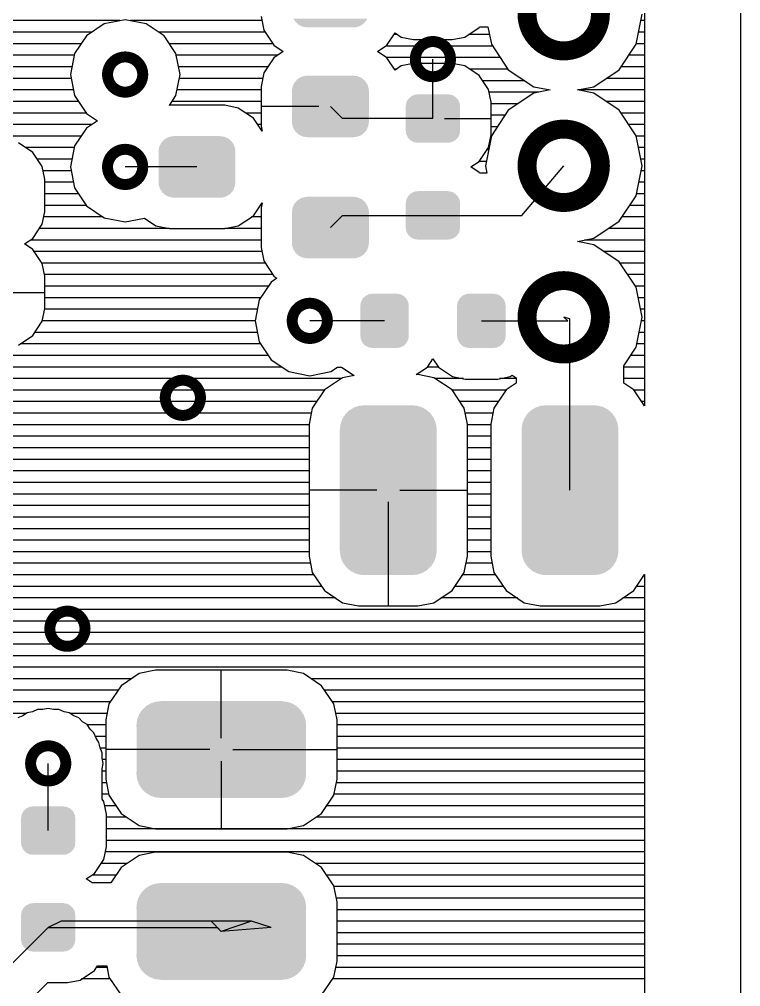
# Model space of a CAD drawing. Extents: x 295 to 953, y 10 to 290.
# Drawn here: x 776.66 to 800.48, y 175.03 to 206.95 of the extents above; entities that cross this region are included whole.
import ezdxf

# ---------------------------------------------------------------- set-up
doc = ezdxf.new("R2010")
doc.units = 0
doc.header["$LTSCALE"] = 5
doc.header["$MEASUREMENT"] = 0
doc.layers.get('0').update_dxf_attribs({"linetype": 'CONTINUOUS', "lineweight": 25})

msp = doc.modelspace()

# ---------------------------------------------------------------- linework, layer by layer
for p, q in [((800.477, 263.995), (800.477, 75.999)), ((800.477, 263.995), (800.477, 75.999)), ((797.302, 218.59), (797.302, 196.365)), ((779.984, 206.906), (768.991, 206.906)), ((780.157, 206.936), (779.466, 206.799)), ((780.853, 206.799), (780.157, 206.936)), ((784.673, 206.906), (780.335, 206.906)), ((784.648, 207.038), (784.734, 206.596)), ((797.028, 206.129), (797.226, 207.119)), ((797.302, 206.906), (797.185, 206.906)), ((779.05, 206.525), (768.737, 206.525)), ((779.466, 206.799), (778.877, 206.408)), ((781.442, 206.408), (780.853, 206.799)), ((784.78, 206.525), (781.27, 206.525)), ((784.734, 206.596), (785.069, 206.093)), ((791.374, 206.362), (791.841, 206.677)), ((791.841, 206.677), (791.856, 206.703)), ((791.856, 206.703), (792.131, 206.703)), ((792.131, 206.703), (792.248, 206.129)), ((797.302, 206.525), (797.109, 206.525)), ((778.877, 206.408), (778.486, 205.819)), ((781.834, 205.819), (781.442, 206.408)), ((788.793, 206.093), (789.067, 206.5)), ((789.144, 206.449), (789.032, 206.449)), ((789.067, 206.5), (789.266, 206.362)), ((789.266, 206.362), (789.682, 206.281)), ((789.682, 206.281), (790.957, 206.281)), ((790.957, 206.281), (791.374, 206.362)), ((792.181, 206.449), (791.496, 206.449)), ((778.699, 206.144), (768.209, 206.144)), ((785.039, 206.144), (781.62, 206.144)), ((785.069, 206.093), (785.374, 205.89)), ((785.374, 205.89), (785.069, 205.682)), ((788.488, 205.89), (788.793, 206.093)), ((788.793, 205.682), (788.488, 205.89)), ((792.288, 206.068), (788.752, 206.068)), ((792.248, 206.129), (792.806, 205.285)), ((796.469, 205.285), (797.028, 206.129)), ((797.302, 206.144), (797.033, 206.144)), ((778.476, 205.763), (766.695, 205.763)), ((778.486, 205.819), (778.349, 205.128)), ((781.971, 205.128), (781.834, 205.819)), ((785.186, 205.763), (781.844, 205.763)), ((785.069, 205.682), (784.734, 205.179)), ((792.542, 205.687), (788.793, 205.687)), ((789.067, 205.275), (788.793, 205.682)), ((790.317, 203.675), (790.317, 205.636)), ((797.302, 205.763), (796.784, 205.763)), ((778.399, 205.382), (766.314, 205.382)), ((784.866, 205.382), (781.92, 205.382)), ((789.108, 205.306), (789.047, 205.306)), ((789.266, 205.412), (789.067, 205.275)), ((789.682, 205.494), (789.266, 205.412)), ((790.957, 205.494), (789.682, 205.494)), ((790.317, 204.056), (790.317, 205.494)), ((791.374, 205.412), (790.957, 205.494)), ((791.841, 205.098), (791.374, 205.412)), ((792.796, 205.306), (791.531, 205.306)), ((792.806, 205.285), (793.645, 204.727)), ((795.631, 204.727), (796.469, 205.285)), ((797.302, 205.382), (796.53, 205.382)), ((778.374, 205.001), (765.933, 205.001)), ((778.349, 205.128), (778.486, 204.432)), ((781.834, 204.432), (781.971, 205.128)), ((784.699, 205.001), (781.945, 205.001)), ((784.734, 205.179), (784.648, 204.737)), ((792.151, 204.63), (791.841, 205.098)), ((797.302, 205.001), (796.037, 205.001)), ((778.45, 204.62), (765.552, 204.62)), ((784.648, 204.62), (781.869, 204.62)), ((784.648, 204.737), (784.648, 203.421)), ((793.35, 204.925), (791.958, 204.925)), ((792.237, 204.219), (792.151, 204.63)), ((793.645, 204.727), (794.188, 204.62)), ((794.188, 204.62), (793.645, 204.508)), ((795.087, 204.62), (795.631, 204.727)), ((797.302, 204.62), (795.087, 204.62)), ((795.631, 204.508), (795.087, 204.62)), ((778.486, 204.432), (778.877, 203.843)), ((781.62, 204.107), (781.834, 204.432)), ((793.802, 204.544), (792.171, 204.544)), ((793.645, 204.508), (792.806, 203.949)), ((796.469, 203.949), (795.631, 204.508)), ((778.613, 204.239), (765.171, 204.239)), ((783.444, 204.112), (781.62, 204.112)), ((781.62, 204.112), (781.62, 204.107)), ((784.648, 204.239), (781.707, 204.239)), ((783.886, 204.021), (783.444, 204.112)), ((784.394, 203.685), (783.886, 204.021)), ((786.553, 204.076), (784.648, 204.076)), ((787.33, 203.675), (786.934, 204.076)), ((792.237, 203.137), (792.237, 204.219)), ((793.121, 204.163), (792.237, 204.163)), ((797.302, 204.239), (796.037, 204.239)), ((778.872, 203.858), (765.298, 203.858)), ((778.877, 203.843), (779.243, 203.604)), ((784.648, 203.858), (784.135, 203.858)), ((784.678, 203.259), (784.394, 203.685)), ((790.317, 203.675), (787.33, 203.675)), ((790.698, 203.675), (792.237, 203.675)), ((792.695, 203.782), (792.237, 203.782)), ((792.806, 203.949), (792.248, 203.106)), ((797.028, 203.106), (796.469, 203.949)), ((797.302, 203.858), (796.53, 203.858)), ((779.05, 203.477), (765.679, 203.477)), ((778.877, 203.36), (778.486, 202.771)), ((779.243, 203.604), (778.877, 203.36)), ((784.648, 203.477), (784.531, 203.477)), ((784.648, 203.421), (784.678, 203.259)), ((792.441, 203.401), (792.237, 203.401)), ((797.302, 203.477), (796.784, 203.477)), ((778.699, 203.096), (766.06, 203.096)), ((792.248, 203.106), (792.049, 202.116)), ((792.151, 202.725), (792.237, 203.137)), ((792.227, 203.02), (792.212, 203.02)), ((797.226, 202.116), (797.028, 203.106)), ((797.302, 203.096), (797.033, 203.096)), ((777.109, 202.558), (776.642, 202.872)), ((778.476, 202.715), (776.875, 202.715)), ((778.486, 202.771), (778.349, 202.08)), ((791.841, 202.258), (792.151, 202.725)), ((797.302, 202.715), (797.109, 202.715)), ((777.419, 202.09), (777.109, 202.558)), ((792.151, 202.639), (792.095, 202.639)), ((778.399, 202.334), (777.262, 202.334)), ((777.505, 201.679), (777.419, 202.09)), ((778.349, 202.08), (778.486, 201.384)), ((782.529, 202.08), (780.157, 202.08)), ((791.572, 202.08), (791.841, 202.258)), ((791.841, 201.897), (791.572, 202.08)), ((792.075, 202.258), (791.841, 202.258)), ((792.049, 202.116), (792.095, 201.877)), ((793.253, 200.48), (794.635, 202.116)), ((797.028, 201.125), (797.226, 202.116)), ((797.302, 202.334), (797.185, 202.334)), ((778.374, 201.953), (777.449, 201.953)), ((791.856, 201.877), (791.841, 201.897)), ((792.095, 201.877), (791.856, 201.877)), ((792.095, 201.877), (791.856, 201.877)), ((797.302, 201.953), (797.195, 201.953)), ((777.505, 200.597), (777.505, 201.679)), ((778.45, 201.572), (777.505, 201.572)), ((797.302, 201.572), (797.119, 201.572)), ((778.613, 201.191), (777.505, 201.191)), ((778.486, 201.384), (778.877, 200.795)), ((796.469, 200.287), (797.028, 201.125)), ((797.302, 201.191), (797.043, 201.191)), ((778.872, 200.81), (777.505, 200.81)), ((778.877, 200.795), (779.466, 200.404)), ((784.394, 200.47), (784.678, 200.896)), ((784.658, 200.81), (784.617, 200.81)), ((784.678, 200.896), (784.648, 200.734)), ((797.302, 200.81), (796.82, 200.81)), ((777.419, 200.185), (777.505, 200.597)), ((783.886, 200.134), (784.394, 200.47)), ((784.648, 200.734), (784.648, 199.418)), ((786.934, 200.078), (787.33, 200.48)), ((787.33, 200.48), (790.317, 200.48)), ((790.317, 200.48), (793.253, 200.48)), ((777.109, 199.718), (777.419, 200.185)), ((779.431, 200.429), (777.47, 200.429)), ((779.466, 200.404), (780.157, 200.266)), ((780.157, 200.266), (780.792, 200.388)), ((780.792, 200.388), (781.173, 200.134)), ((784.648, 200.429), (784.328, 200.429)), ((795.631, 199.723), (796.469, 200.287)), ((797.302, 200.429), (796.56, 200.429)), ((781.62, 200.048), (777.328, 200.048)), ((781.173, 200.134), (781.62, 200.048)), ((781.62, 200.048), (783.444, 200.048)), ((783.444, 200.048), (783.886, 200.134)), ((784.648, 200.048), (783.444, 200.048)), ((797.302, 200.048), (796.108, 200.048)), ((776.84, 199.54), (777.109, 199.718)), ((777.109, 199.357), (776.84, 199.54)), ((784.648, 199.667), (777.033, 199.667)), ((795.087, 199.616), (795.631, 199.723)), ((795.631, 199.51), (795.087, 199.616)), ((797.302, 199.667), (795.326, 199.667)), ((796.469, 198.951), (795.631, 199.51)), ((777.419, 198.89), (777.109, 199.357)), ((784.673, 199.286), (777.16, 199.286)), ((784.648, 199.418), (784.734, 198.976)), ((797.302, 199.286), (795.966, 199.286)), ((784.78, 198.905), (777.414, 198.905)), ((777.505, 198.478), (777.419, 198.89)), ((784.734, 198.976), (785.069, 198.473)), ((797.028, 198.107), (796.469, 198.951)), ((797.302, 198.905), (796.499, 198.905)), ((785.039, 198.524), (777.495, 198.524)), ((777.505, 197.396), (777.505, 198.478)), ((784.973, 198.28), (784.582, 197.691)), ((785.166, 198.407), (784.973, 198.28)), ((785.069, 198.473), (785.166, 198.407)), ((797.302, 198.524), (796.753, 198.524)), ((775.966, 197.94), (777.505, 197.94)), ((784.882, 198.143), (777.505, 198.143)), ((797.302, 198.143), (797.007, 198.143)), ((797.226, 197.117), (797.028, 198.107)), ((784.628, 197.762), (777.505, 197.762)), ((784.582, 197.691), (784.445, 197)), ((797.302, 197.762), (797.099, 197.762)), ((777.419, 196.985), (777.505, 197.396)), ((784.521, 197.381), (777.5, 197.381)), ((797.302, 197.381), (797.175, 197.381)), ((777.109, 196.517), (777.419, 196.985)), ((784.445, 197), (777.424, 197)), ((784.445, 197), (784.582, 196.304)), ((788.722, 197), (786.253, 197)), ((791.917, 197), (794.772, 197)), ((794.772, 197), (794.635, 197.117)), ((794.843, 197.071), (794.635, 197.117)), ((794.843, 191.412), (794.843, 197.071)), ((797.028, 196.126), (797.226, 197.117)), ((797.302, 197), (797.206, 197)), ((776.642, 196.202), (777.109, 196.517)), ((784.521, 196.619), (777.175, 196.619)), ((797.302, 196.619), (797.129, 196.619)), ((797.302, 196.365), (797.302, 194.191)), ((784.628, 196.238), (776.687, 196.238)), ((784.582, 196.304), (784.973, 195.715)), ((796.621, 195.517), (797.028, 196.126)), ((797.302, 196.238), (797.053, 196.238)), ((784.882, 195.857), (769.235, 195.857)), ((784.973, 195.715), (785.562, 195.324)), ((790.139, 195.476), (790.317, 195.745)), ((790.317, 195.745), (790.5, 195.476)), ((797.302, 195.857), (796.85, 195.857)), ((785.339, 195.476), (774.473, 195.476)), ((786.949, 195.324), (787.173, 195.476)), ((787.173, 195.476), (787.305, 195.476)), ((787.305, 195.476), (787.716, 195.197)), ((789.763, 195.227), (790.139, 195.476)), ((790.505, 195.476), (790.134, 195.476)), ((790.5, 195.476), (790.967, 195.166)), ((796.621, 194.938), (796.621, 195.517)), ((797.302, 195.476), (796.621, 195.476)), ((787.295, 195.095), (774.93, 195.095)), ((785.562, 195.324), (786.253, 195.186)), ((786.253, 195.186), (786.949, 195.324)), ((787.335, 195.12), (786.736, 194.719)), ((787.716, 195.197), (787.335, 195.12)), ((789.824, 195.227), (789.763, 195.227)), ((790.353, 195.12), (789.824, 195.227)), ((790.952, 194.719), (790.353, 195.12)), ((791.323, 195.095), (790.393, 195.095)), ((790.967, 195.166), (791.379, 195.08)), ((791.379, 195.08), (792.461, 195.08)), ((792.461, 195.08), (792.872, 195.166)), ((793.065, 195.095), (792.517, 195.095)), ((792.872, 195.166), (792.933, 195.202)), ((792.933, 195.202), (793.065, 195.115)), ((793.065, 195.115), (793.065, 194.938)), ((797.302, 195.095), (796.621, 195.095)), ((786.731, 194.714), (775.184, 194.714)), ((786.736, 194.719), (786.334, 194.12)), ((791.353, 194.12), (790.952, 194.719)), ((792.73, 194.714), (790.957, 194.714)), ((792.735, 194.719), (792.334, 194.12)), ((793.065, 194.938), (792.735, 194.719)), ((796.952, 194.719), (796.621, 194.938)), ((797.302, 194.191), (796.952, 194.719)), ((797.302, 194.714), (796.957, 194.714)), ((786.477, 194.333), (775.29, 194.333)), ((786.334, 194.12), (786.228, 193.586)), ((792.476, 194.333), (791.211, 194.333)), ((791.46, 193.586), (791.353, 194.12)), ((792.334, 194.12), (792.227, 193.586)), ((797.302, 194.333), (797.211, 194.333)), ((786.299, 193.952), (775.367, 193.952)), ((792.298, 193.952), (791.389, 193.952)), ((786.228, 193.571), (775.29, 193.571)), ((786.228, 193.586), (786.228, 189.233)), ((791.46, 189.233), (791.46, 193.586)), ((792.227, 193.571), (791.46, 193.571)), ((792.227, 193.586), (792.227, 189.233)), ((786.228, 193.19), (775.184, 193.19)), ((792.227, 193.19), (791.46, 193.19)), ((786.228, 192.809), (774.93, 192.809)), ((792.227, 192.809), (791.46, 192.809)), ((786.228, 192.428), (774.823, 192.428)), ((792.227, 192.428), (791.46, 192.428)), ((786.228, 192.047), (774.823, 192.047)), ((792.227, 192.047), (791.46, 192.047)), ((786.228, 191.666), (774.823, 191.666)), ((792.227, 191.666), (791.46, 191.666)), ((786.228, 191.285), (774.823, 191.285)), ((788.463, 191.412), (786.228, 191.412)), ((789.225, 191.412), (791.46, 191.412)), ((792.227, 191.285), (791.46, 191.285)), ((786.228, 190.904), (774.823, 190.904)), ((788.844, 191.031), (788.844, 187.592)), ((792.227, 190.904), (791.46, 190.904)), ((786.228, 190.523), (774.823, 190.523)), ((792.227, 190.523), (791.46, 190.523)), ((786.228, 190.142), (774.823, 190.142)), ((792.227, 190.142), (791.46, 190.142)), ((786.228, 189.761), (774.823, 189.761)), ((792.227, 189.761), (791.46, 189.761)), ((786.228, 189.38), (774.823, 189.38)), ((792.227, 189.38), (791.46, 189.38)), ((786.273, 188.999), (774.93, 188.999)), ((786.228, 189.233), (786.334, 188.699)), ((791.353, 188.699), (791.46, 189.233)), ((792.273, 188.999), (791.414, 188.999)), ((792.227, 189.233), (792.334, 188.699)), ((786.334, 188.699), (786.736, 188.1)), ((790.952, 188.1), (791.353, 188.699)), ((792.334, 188.699), (792.735, 188.1)), ((786.39, 188.618), (775.184, 188.618)), ((792.39, 188.618), (791.298, 188.618)), ((796.952, 188.1), (797.302, 188.628)), ((797.302, 188.618), (797.297, 188.618)), ((797.302, 188.628), (797.302, 181.125)), ((786.644, 188.237), (775.29, 188.237)), ((786.736, 188.1), (787.335, 187.699)), ((790.353, 187.699), (790.952, 188.1)), ((792.644, 188.237), (791.044, 188.237)), ((792.735, 188.1), (793.335, 187.699)), ((796.352, 187.699), (796.952, 188.1)), ((797.302, 188.237), (797.043, 188.237)), ((787.101, 187.856), (775.367, 187.856)), ((787.335, 187.699), (787.863, 187.592)), ((789.824, 187.592), (790.353, 187.699)), ((793.106, 187.856), (790.581, 187.856)), ((793.335, 187.699), (793.863, 187.592)), ((795.824, 187.592), (796.352, 187.699)), ((797.302, 187.856), (796.586, 187.856)), ((797.302, 187.475), (775.29, 187.475)), ((787.863, 187.592), (789.824, 187.592)), ((793.863, 187.592), (795.824, 187.592)), ((797.302, 187.094), (775.184, 187.094)), ((797.302, 186.713), (774.93, 186.713)), ((797.302, 186.332), (774.473, 186.332)), ((797.302, 185.951), (764.272, 185.951)), ((797.302, 185.57), (764.272, 185.57)), ((781.158, 185.468), (780.624, 185.362)), ((785.511, 185.468), (781.158, 185.468)), ((783.332, 183.233), (783.332, 185.468)), ((786.045, 185.362), (785.511, 185.468)), ((780.36, 185.189), (764.272, 185.189)), ((780.624, 185.362), (780.025, 184.96)), ((786.644, 184.96), (786.045, 185.362)), ((797.302, 185.189), (786.309, 185.189)), ((780.025, 184.96), (779.624, 184.361)), ((787.046, 184.361), (786.644, 184.96)), ((779.923, 184.808), (764.272, 184.808)), ((797.302, 184.808), (786.746, 184.808)), ((779.664, 184.427), (764.221, 184.427)), ((777.617, 184.203), (777.444, 184.173)), ((777.795, 184.173), (777.617, 184.203)), ((779.624, 184.361), (779.517, 183.833)), ((797.302, 184.427), (787.005, 184.427)), ((787.152, 183.833), (787.046, 184.361)), ((776.891, 184.046), (764.043, 184.046)), ((776.779, 183.97), (776.611, 183.899)), ((776.926, 184.066), (776.779, 183.97)), ((777.099, 184.102), (776.926, 184.066)), ((777.267, 184.173), (777.099, 184.102)), ((777.444, 184.173), (777.267, 184.173)), ((777.973, 184.173), (777.795, 184.173)), ((778.14, 184.102), (777.973, 184.173)), ((778.313, 184.066), (778.14, 184.102)), ((778.46, 183.97), (778.313, 184.066)), ((779.563, 184.046), (778.349, 184.046)), ((778.628, 183.899), (778.46, 183.97)), ((778.755, 183.772), (778.628, 183.899)), ((797.302, 184.046), (787.107, 184.046)), ((778.902, 183.675), (778.755, 183.772)), ((778.999, 183.528), (778.902, 183.675)), ((779.517, 183.665), (778.907, 183.665)), ((779.517, 183.833), (779.517, 181.872)), ((787.152, 181.872), (787.152, 183.833)), ((797.302, 183.665), (787.152, 183.665)), ((779.126, 183.401), (778.999, 183.528)), ((779.197, 183.233), (779.126, 183.401)), ((779.517, 183.284), (779.177, 183.284)), ((779.294, 183.086), (779.197, 183.233)), ((797.302, 183.284), (787.152, 183.284)), ((779.329, 182.913), (779.294, 183.086)), ((779.395, 182.746), (779.329, 182.913)), ((779.517, 182.903), (779.334, 182.903)), ((797.302, 182.903), (787.152, 182.903)), ((779.395, 182.568), (779.395, 182.746)), ((782.951, 182.852), (779.517, 182.852)), ((783.713, 182.852), (787.152, 182.852)), ((777.617, 180.18), (777.617, 182.395)), ((779.431, 182.395), (779.395, 182.568)), ((779.395, 182.217), (779.431, 182.395)), ((779.517, 182.522), (779.405, 182.522)), ((783.332, 182.471), (783.332, 180.236)), ((797.302, 182.522), (787.152, 182.522)), ((779.395, 181.216), (779.395, 182.217)), ((779.517, 182.141), (779.395, 182.141)), ((797.302, 182.141), (787.152, 182.141)), ((779.542, 181.76), (779.395, 181.76)), ((779.517, 181.872), (779.624, 181.343)), ((787.046, 181.343), (787.152, 181.872)), ((797.302, 181.76), (787.127, 181.76)), ((779.619, 181.379), (779.395, 181.379)), ((779.624, 181.343), (780.025, 180.744)), ((786.644, 180.744), (787.046, 181.343)), ((797.302, 181.379), (787.051, 181.379)), ((779.451, 181.135), (779.395, 181.216)), ((779.537, 180.724), (779.451, 181.135)), ((779.857, 180.998), (779.481, 180.998)), ((797.302, 180.998), (786.812, 180.998)), ((797.302, 181.125), (797.302, 166.52)), ((779.537, 179.642), (779.537, 180.724)), ((780.025, 180.744), (780.624, 180.343)), ((786.045, 180.343), (786.644, 180.744)), ((780.218, 180.617), (779.537, 180.617)), ((797.302, 180.617), (786.451, 180.617)), ((797.302, 180.236), (779.537, 180.236)), ((780.624, 180.343), (781.158, 180.236)), ((781.158, 180.236), (785.511, 180.236)), ((785.511, 180.236), (786.045, 180.343)), ((797.302, 179.855), (779.537, 179.855)), ((779.451, 179.23), (779.537, 179.642)), ((797.302, 179.474), (779.502, 179.474)), ((781.158, 179.469), (780.624, 179.362)), ((785.511, 179.469), (781.158, 179.469)), ((786.045, 179.362), (785.511, 179.469)), ((779.141, 178.763), (779.451, 179.23)), ((780.218, 179.093), (779.36, 179.093)), ((780.624, 179.362), (780.025, 178.961)), ((786.644, 178.961), (786.045, 179.362)), ((797.302, 179.093), (786.451, 179.093)), ((778.872, 178.585), (779.141, 178.763)), ((780.025, 178.961), (779.685, 178.458)), ((787.046, 178.361), (786.644, 178.961)), ((779.065, 178.458), (778.872, 178.585)), ((779.857, 178.712), (779.065, 178.712)), ((779.685, 178.458), (779.065, 178.458)), ((797.302, 178.712), (786.812, 178.712)), ((787.152, 177.833), (787.046, 178.361)), ((797.302, 178.331), (787.051, 178.331)), ((797.302, 177.95), (787.127, 177.95)), ((787.152, 175.872), (787.152, 177.833)), ((797.302, 177.569), (787.152, 177.569)), ((778.044, 177.188), (777.617, 176.985)), ((784.328, 177.188), (778.044, 177.188)), ((783.002, 177.188), (783.332, 176.853)), ((784.328, 177.188), (783.332, 176.853)), ((784.983, 176.985), (784.328, 177.188)), ((797.302, 177.188), (787.152, 177.188)), ((775.788, 175.156), (777.617, 176.985)), ((777.617, 176.985), (783.205, 176.985)), ((783.205, 176.985), (783.332, 176.853)), ((784.983, 176.985), (783.332, 176.853)), ((797.302, 176.807), (787.152, 176.807)), ((797.302, 176.426), (787.152, 176.426)), ((797.302, 176.045), (787.152, 176.045)), ((778.674, 175.247), (779.141, 175.562)), ((779.141, 175.562), (779.243, 175.715)), ((779.563, 175.664), (779.207, 175.664)), ((779.243, 175.715), (779.553, 175.715)), ((779.553, 175.715), (779.624, 175.344)), ((787.046, 175.344), (787.152, 175.872)), ((797.302, 175.664), (787.107, 175.664)), ((778.257, 175.166), (778.674, 175.247)), ((779.664, 175.283), (778.719, 175.283)), ((779.624, 175.344), (780.025, 174.745)), ((786.644, 174.745), (787.046, 175.344)), ((797.302, 175.283), (787.005, 175.283)), ((776.865, 174.435), (777.602, 175.166)), ((777.602, 175.166), (778.257, 175.166))]:
    msp.add_line(p, q)
for points, const_width in [([(795.847, 207.119, -1), (793.424, 207.119, -1)], 0.625), ([(790.898, 205.636, -1), (789.737, 205.636, -1)], 0.363), ([(780.738, 205.128, -1), (779.577, 205.128, -1)], 0.363), ([(795.847, 202.116, -1), (793.424, 202.116, -1)], 0.625), ([(780.738, 202.08, -1), (779.577, 202.08, -1)], 0.363), ([(795.847, 197.117, -1), (793.424, 197.117, -1)], 0.625), ([(786.834, 197, -1), (785.673, 197, -1)], 0.363), ([(782.643, 194.46, -1), (781.482, 194.46, -1)], 0.363), ([(778.833, 186.84, -1), (777.672, 186.84, -1)], 0.363), ([(778.198, 182.395, -1), (777.037, 182.395, -1)], 0.363)]:
    msp.add_lwpolyline(points, format="xyb", close=True, dxfattribs=dict(const_width=const_width))
for points in [[(788.125, 206.918), (788.15, 206.975), (785.749, 206.918), (785.712, 206.975)], [(788.071, 206.855), (788.125, 206.918), (785.79, 206.855), (785.749, 206.918)], [(788.031, 206.809), (788.071, 206.855), (785.844, 206.809), (785.79, 206.855)], [(787.959, 206.762), (788.031, 206.809), (785.899, 206.762), (785.844, 206.809)], [(787.912, 206.731), (787.959, 206.762), (785.968, 206.731), (785.899, 206.762)], [(787.821, 206.703), (787.912, 206.731), (786.03, 206.703), (785.968, 206.731)], [(787.774, 206.689), (787.821, 206.703), (786.129, 206.689), (786.03, 206.703)], [(787.696, 206.682), (787.774, 206.689), (786.172, 206.682), (786.129, 206.689)], [(788.077, 204.92), (788.024, 204.966), (785.797, 204.92), (785.836, 204.966)], [(788.024, 204.966), (787.968, 205.013), (785.836, 204.966), (785.909, 205.013)], [(787.968, 205.013), (787.899, 205.044), (785.909, 205.013), (785.956, 205.044)], [(787.899, 205.044), (787.838, 205.072), (785.956, 205.044), (786.047, 205.072)], [(787.838, 205.072), (787.739, 205.086), (786.047, 205.072), (786.093, 205.086)], [(787.739, 205.086), (787.696, 205.092), (786.093, 205.086), (786.172, 205.092)], [(788.204, 204.584), (788.198, 204.663), (785.664, 204.584), (785.675, 204.663)], [(788.198, 204.663), (788.178, 204.726), (785.675, 204.663), (785.684, 204.726)], [(788.178, 204.726), (788.156, 204.8), (785.684, 204.726), (785.717, 204.8)], [(788.156, 204.8), (788.119, 204.857), (785.717, 204.8), (785.743, 204.857)], [(788.119, 204.857), (788.077, 204.92), (785.743, 204.857), (785.797, 204.92)], [(788.204, 203.568), (788.204, 204.584), (785.664, 203.568), (785.664, 204.584)], [(791.191, 204.202), (791.143, 204.303), (789.441, 204.202), (789.494, 204.303)], [(791.143, 204.303), (791.132, 204.314), (789.494, 204.303), (789.499, 204.314)], [(791.132, 204.314), (791.055, 204.395), (789.499, 204.314), (789.582, 204.395)], [(791.055, 204.395), (791.04, 204.403), (789.582, 204.395), (789.59, 204.403)], [(791.04, 204.403), (790.943, 204.454), (789.59, 204.403), (789.696, 204.454)], [(790.943, 204.454), (790.918, 204.458), (789.696, 204.454), (789.704, 204.458)], [(790.918, 204.458), (790.817, 204.475), (789.704, 204.458), (789.817, 204.475)], [(791.216, 203.274), (791.216, 204.076), (789.418, 203.274), (789.418, 204.076)], [(791.214, 204.076), (791.198, 204.189), (789.42, 204.076), (789.439, 204.189)], [(791.198, 204.189), (791.191, 204.202), (789.439, 204.189), (789.441, 204.202)], [(788.193, 203.49), (788.204, 203.568), (785.67, 203.49), (785.664, 203.568)], [(788.184, 203.427), (788.193, 203.49), (785.689, 203.427), (785.67, 203.49)], [(788.15, 203.353), (788.184, 203.427), (785.712, 203.353), (785.689, 203.427)], [(788.125, 203.296), (788.15, 203.353), (785.749, 203.296), (785.712, 203.353)], [(783.619, 202.969), (783.564, 203.017), (781.432, 202.969), (781.504, 203.017)], [(783.564, 203.017), (783.495, 203.048), (781.504, 203.017), (781.552, 203.048)], [(783.495, 203.048), (783.433, 203.076), (781.552, 203.048), (781.643, 203.076)], [(783.433, 203.076), (783.334, 203.09), (781.643, 203.076), (781.689, 203.09)], [(783.334, 203.09), (783.291, 203.096), (781.689, 203.09), (781.767, 203.096)], [(788.071, 203.233), (788.125, 203.296), (785.79, 203.233), (785.749, 203.296)], [(788.031, 203.187), (788.071, 203.233), (785.844, 203.187), (785.79, 203.233)], [(787.959, 203.14), (788.031, 203.187), (785.899, 203.14), (785.844, 203.187)], [(787.912, 203.109), (787.959, 203.14), (785.968, 203.109), (785.899, 203.14)], [(787.821, 203.081), (787.912, 203.109), (786.03, 203.081), (785.968, 203.109)], [(787.774, 203.067), (787.821, 203.081), (786.129, 203.067), (786.03, 203.081)], [(787.696, 203.06), (787.774, 203.067), (786.172, 203.06), (786.129, 203.067)], [(791.196, 203.161), (791.214, 203.274), (789.437, 203.161), (789.42, 203.274)], [(791.194, 203.149), (791.196, 203.161), (789.443, 203.149), (789.437, 203.161)], [(791.141, 203.047), (791.194, 203.149), (789.491, 203.047), (789.443, 203.149)], [(791.135, 203.036), (791.141, 203.047), (789.502, 203.036), (789.491, 203.047)], [(791.052, 202.955), (791.135, 203.036), (789.579, 202.955), (789.502, 203.036)], [(783.793, 202.667), (783.774, 202.73), (781.271, 202.667), (781.28, 202.73)], [(783.774, 202.73), (783.751, 202.804), (781.28, 202.73), (781.313, 202.804)], [(783.751, 202.804), (783.714, 202.86), (781.313, 202.804), (781.339, 202.86)], [(783.714, 202.86), (783.673, 202.924), (781.339, 202.86), (781.393, 202.924)], [(783.673, 202.924), (783.619, 202.969), (781.393, 202.924), (781.432, 202.969)], [(791.044, 202.947), (791.052, 202.955), (789.594, 202.947), (789.579, 202.955)], [(790.938, 202.896), (791.044, 202.947), (789.692, 202.896), (789.594, 202.947)], [(790.93, 202.892), (790.938, 202.896), (789.716, 202.892), (789.692, 202.896)], [(790.817, 202.875), (790.93, 202.892), (789.817, 202.875), (789.716, 202.892)], [(783.799, 202.588), (783.793, 202.667), (781.259, 202.588), (781.271, 202.667)], [(783.799, 201.572), (783.799, 202.588), (781.259, 201.572), (781.259, 202.588)], [(783.788, 201.493), (783.799, 201.572), (781.266, 201.493), (781.259, 201.572)], [(783.779, 201.43), (783.788, 201.493), (781.285, 201.43), (781.266, 201.493)], [(783.746, 201.356), (783.779, 201.43), (781.308, 201.356), (781.285, 201.43)], [(783.72, 201.3), (783.746, 201.356), (781.345, 201.3), (781.308, 201.356)], [(783.666, 201.236), (783.72, 201.3), (781.386, 201.236), (781.345, 201.3)], [(783.627, 201.191), (783.666, 201.236), (781.44, 201.191), (781.386, 201.236)], [(783.555, 201.143), (783.627, 201.191), (781.495, 201.143), (781.44, 201.191)], [(783.507, 201.112), (783.555, 201.143), (781.564, 201.112), (781.495, 201.143)], [(783.416, 201.084), (783.507, 201.112), (781.626, 201.084), (781.564, 201.112)], [(791.191, 201.006), (791.143, 201.108), (789.441, 201.006), (789.494, 201.108)], [(791.143, 201.108), (791.132, 201.119), (789.494, 201.108), (789.499, 201.119)], [(791.132, 201.119), (791.055, 201.2), (789.499, 201.119), (789.582, 201.2)], [(791.055, 201.2), (791.04, 201.208), (789.582, 201.2), (789.59, 201.208)], [(791.04, 201.208), (790.943, 201.259), (789.59, 201.208), (789.696, 201.259)], [(790.943, 201.259), (790.918, 201.263), (789.696, 201.259), (789.704, 201.263)], [(790.918, 201.263), (790.817, 201.28), (789.704, 201.263), (789.817, 201.28)], [(783.37, 201.07), (783.416, 201.084), (781.725, 201.07), (781.626, 201.084)], [(783.291, 201.064), (783.37, 201.07), (781.767, 201.064), (781.725, 201.07)], [(788.178, 200.728), (788.156, 200.802), (785.684, 200.728), (785.717, 200.802)], [(788.156, 200.802), (788.119, 200.859), (785.717, 200.802), (785.743, 200.859)], [(788.119, 200.859), (788.077, 200.922), (785.743, 200.859), (785.797, 200.922)], [(788.077, 200.922), (788.024, 200.968), (785.797, 200.922), (785.836, 200.968)], [(788.024, 200.968), (787.968, 201.015), (785.836, 200.968), (785.909, 201.015)], [(787.968, 201.015), (787.899, 201.046), (785.909, 201.015), (785.956, 201.046)], [(787.899, 201.046), (787.838, 201.074), (785.956, 201.046), (786.047, 201.074)], [(787.838, 201.074), (787.739, 201.088), (786.047, 201.074), (786.093, 201.088)], [(787.739, 201.088), (787.696, 201.094), (786.093, 201.088), (786.172, 201.094)], [(791.216, 200.078), (791.216, 200.881), (789.418, 200.078), (789.418, 200.881)], [(791.214, 200.881), (791.198, 200.994), (789.42, 200.881), (789.439, 200.994)], [(791.198, 200.994), (791.191, 201.006), (789.439, 200.994), (789.441, 201.006)], [(788.204, 200.586), (788.198, 200.665), (785.664, 200.586), (785.675, 200.665)], [(788.204, 199.57), (788.204, 200.586), (785.664, 199.57), (785.664, 200.586)], [(788.198, 200.665), (788.178, 200.728), (785.675, 200.665), (785.684, 200.728)], [(791.196, 199.966), (791.214, 200.078), (789.437, 199.966), (789.42, 200.078)], [(791.194, 199.953), (791.196, 199.966), (789.443, 199.953), (789.437, 199.966)], [(791.141, 199.851), (791.194, 199.953), (789.491, 199.851), (789.443, 199.953)], [(791.135, 199.841), (791.141, 199.851), (789.502, 199.841), (789.491, 199.851)], [(791.052, 199.76), (791.135, 199.841), (789.579, 199.76), (789.502, 199.841)], [(788.193, 199.492), (788.204, 199.57), (785.67, 199.492), (785.664, 199.57)], [(791.044, 199.752), (791.052, 199.76), (789.594, 199.752), (789.579, 199.76)], [(790.938, 199.701), (791.044, 199.752), (789.692, 199.701), (789.594, 199.752)], [(790.93, 199.697), (790.938, 199.701), (789.716, 199.697), (789.692, 199.701)], [(790.817, 199.68), (790.93, 199.697), (789.817, 199.68), (789.716, 199.697)], [(788.184, 199.429), (788.193, 199.492), (785.689, 199.429), (785.67, 199.492)], [(788.15, 199.355), (788.184, 199.429), (785.712, 199.355), (785.689, 199.429)], [(788.125, 199.298), (788.15, 199.355), (785.749, 199.298), (785.712, 199.355)], [(788.071, 199.235), (788.125, 199.298), (785.79, 199.235), (785.749, 199.298)], [(788.031, 199.189), (788.071, 199.235), (785.844, 199.189), (785.79, 199.235)], [(787.959, 199.142), (788.031, 199.189), (785.899, 199.142), (785.844, 199.189)], [(787.912, 199.111), (787.959, 199.142), (785.968, 199.111), (785.899, 199.142)], [(787.821, 199.083), (787.912, 199.111), (786.03, 199.083), (785.968, 199.111)], [(787.774, 199.069), (787.821, 199.083), (786.129, 199.069), (786.03, 199.083)], [(787.696, 199.062), (787.774, 199.069), (786.172, 199.062), (786.129, 199.069)], [(789.522, 197.5), (789.505, 197.612), (787.922, 197.5), (787.941, 197.612)], [(789.505, 197.612), (789.499, 197.625), (787.941, 197.612), (787.943, 197.625)], [(789.499, 197.625), (789.45, 197.726), (787.943, 197.625), (787.997, 197.726)], [(789.45, 197.726), (789.439, 197.738), (787.997, 197.726), (788.003, 197.738)], [(789.439, 197.738), (789.361, 197.817), (788.003, 197.738), (788.086, 197.817)], [(789.361, 197.817), (789.345, 197.825), (788.086, 197.817), (788.094, 197.825)], [(789.345, 197.825), (789.249, 197.876), (788.094, 197.825), (788.2, 197.876)], [(789.249, 197.876), (789.223, 197.88), (788.2, 197.876), (788.209, 197.88)], [(789.223, 197.88), (789.123, 197.896), (788.209, 197.88), (788.321, 197.896)], [(789.123, 197.896), (789.123, 197.899), (788.321, 197.896), (788.321, 197.899)], [(792.717, 197.5), (792.7, 197.612), (791.117, 197.5), (791.136, 197.612)], [(792.7, 197.612), (792.694, 197.625), (791.136, 197.612), (791.138, 197.625)], [(792.694, 197.625), (792.645, 197.726), (791.138, 197.625), (791.192, 197.726)], [(792.645, 197.726), (792.634, 197.738), (791.192, 197.726), (791.198, 197.738)], [(792.634, 197.738), (792.557, 197.817), (791.198, 197.738), (791.281, 197.817)], [(792.557, 197.817), (792.541, 197.825), (791.281, 197.817), (791.29, 197.825)], [(792.541, 197.825), (792.444, 197.876), (791.29, 197.825), (791.395, 197.876)], [(792.444, 197.876), (792.418, 197.88), (791.395, 197.876), (791.404, 197.88)], [(792.418, 197.88), (792.319, 197.896), (791.404, 197.88), (791.516, 197.896)], [(792.319, 197.896), (792.319, 197.899), (791.516, 197.896), (791.516, 197.899)], [(789.522, 197.498), (789.522, 197.5), (787.922, 197.498), (787.922, 197.5)], [(789.522, 196.502), (789.522, 197.498), (787.922, 196.502), (787.922, 197.498)], [(792.717, 197.498), (792.717, 197.5), (791.117, 197.498), (791.117, 197.5)], [(792.717, 196.502), (792.717, 197.498), (791.117, 196.502), (791.117, 197.498)], [(789.522, 196.5), (789.522, 196.502), (787.922, 196.5), (787.922, 196.502)], [(789.503, 196.388), (789.522, 196.5), (787.939, 196.388), (787.922, 196.5)], [(789.501, 196.375), (789.503, 196.388), (787.945, 196.375), (787.939, 196.388)], [(789.447, 196.274), (789.501, 196.375), (787.994, 196.274), (787.945, 196.375)], [(792.717, 196.5), (792.717, 196.502), (791.117, 196.5), (791.117, 196.502)], [(792.698, 196.388), (792.717, 196.5), (791.134, 196.388), (791.117, 196.5)], [(792.696, 196.375), (792.698, 196.388), (791.141, 196.375), (791.134, 196.388)], [(792.643, 196.274), (792.696, 196.375), (791.19, 196.274), (791.141, 196.375)], [(789.441, 196.262), (789.447, 196.274), (788.005, 196.262), (787.994, 196.274)], [(789.358, 196.183), (789.441, 196.262), (788.083, 196.183), (788.005, 196.262)], [(789.35, 196.175), (789.358, 196.183), (788.099, 196.175), (788.083, 196.183)], [(789.244, 196.124), (789.35, 196.175), (788.195, 196.124), (788.099, 196.175)], [(789.235, 196.12), (789.244, 196.124), (788.221, 196.12), (788.195, 196.124)], [(789.123, 196.104), (789.235, 196.12), (788.321, 196.104), (788.221, 196.12)], [(789.123, 196.101), (789.123, 196.104), (788.321, 196.101), (788.321, 196.104)], [(792.637, 196.262), (792.643, 196.274), (791.201, 196.262), (791.19, 196.274)], [(792.554, 196.183), (792.637, 196.262), (791.278, 196.183), (791.201, 196.262)], [(792.545, 196.175), (792.554, 196.183), (791.294, 196.175), (791.278, 196.183)], [(792.439, 196.124), (792.545, 196.175), (791.391, 196.124), (791.294, 196.175)], [(792.43, 196.12), (792.439, 196.124), (791.417, 196.12), (791.391, 196.124)], [(792.319, 196.104), (792.43, 196.12), (791.516, 196.104), (791.417, 196.12)], [(792.319, 196.101), (792.319, 196.104), (791.516, 196.101), (791.516, 196.104)], [(790.131, 194.041), (790.091, 194.075), (787.55, 194.041), (787.605, 194.075)], [(790.091, 194.075), (789.975, 194.136), (787.605, 194.075), (787.703, 194.136)], [(789.975, 194.136), (789.932, 194.159), (787.703, 194.136), (787.77, 194.159)], [(789.932, 194.159), (789.797, 194.195), (787.77, 194.159), (787.874, 194.195)], [(789.797, 194.195), (789.758, 194.205), (787.874, 194.195), (787.973, 194.205)], [(789.758, 194.205), (789.578, 194.211), (787.973, 194.205), (788.03, 194.211)], [(788.109, 194.211), (788.053, 194.213), (788.03, 194.211), (788.053, 194.213)], [(796.13, 194.041), (796.091, 194.075), (793.55, 194.041), (793.605, 194.075)], [(796.091, 194.075), (795.975, 194.136), (793.605, 194.075), (793.703, 194.136)], [(795.975, 194.136), (795.931, 194.159), (793.703, 194.136), (793.769, 194.159)], [(795.931, 194.159), (795.797, 194.195), (793.769, 194.159), (793.873, 194.195)], [(795.797, 194.195), (795.757, 194.205), (793.873, 194.195), (793.973, 194.205)], [(795.757, 194.205), (795.577, 194.211), (793.973, 194.205), (794.029, 194.211)], [(794.108, 194.211), (794.052, 194.213), (794.029, 194.211), (794.052, 194.213)], [(790.406, 193.648), (790.357, 193.762), (787.286, 193.648), (787.326, 193.762)], [(790.357, 193.762), (790.335, 193.813), (787.326, 193.762), (787.359, 193.813)], [(790.335, 193.813), (790.26, 193.914), (787.359, 193.813), (787.423, 193.914)], [(790.26, 193.914), (790.228, 193.958), (787.423, 193.914), (787.466, 193.958)], [(790.228, 193.958), (790.131, 194.041), (787.466, 193.958), (787.55, 194.041)], [(796.406, 193.648), (796.356, 193.762), (793.286, 193.648), (793.326, 193.762)], [(796.356, 193.762), (796.334, 193.813), (793.326, 193.762), (793.358, 193.813)], [(796.334, 193.813), (796.259, 193.914), (793.358, 193.813), (793.422, 193.914)], [(796.259, 193.914), (796.227, 193.958), (793.422, 193.914), (793.466, 193.958)], [(796.227, 193.958), (796.13, 194.041), (793.466, 193.958), (793.55, 194.041)], [(790.442, 193.414), (790.439, 193.471), (787.246, 193.414), (787.253, 193.471)], [(790.439, 193.471), (790.417, 193.592), (787.253, 193.471), (787.267, 193.592)], [(790.417, 193.592), (790.406, 193.648), (787.267, 193.592), (787.286, 193.648)], [(796.441, 193.414), (796.439, 193.471), (793.246, 193.414), (793.252, 193.471)], [(796.439, 193.471), (796.416, 193.592), (793.252, 193.471), (793.266, 193.592)], [(796.416, 193.592), (796.406, 193.648), (793.266, 193.592), (793.286, 193.648)], [(790.444, 189.413), (790.444, 193.411), (787.244, 189.413), (787.244, 193.411)], [(790.442, 193.411), (790.442, 193.414), (787.246, 193.411), (787.246, 193.414)], [(796.444, 189.413), (796.444, 193.411), (793.243, 189.413), (793.243, 193.411)], [(796.441, 193.411), (796.441, 193.414), (793.246, 193.411), (793.246, 193.414)], [(790.442, 189.41), (790.442, 189.413), (787.246, 189.41), (787.246, 189.413)], [(790.435, 189.353), (790.442, 189.41), (787.248, 189.353), (787.246, 189.41)], [(790.421, 189.232), (790.435, 189.353), (787.271, 189.232), (787.248, 189.353)], [(796.441, 189.41), (796.441, 189.413), (793.246, 189.41), (793.246, 189.413)], [(796.435, 189.353), (796.441, 189.41), (793.248, 189.353), (793.246, 189.41)], [(796.421, 189.232), (796.435, 189.353), (793.27, 189.232), (793.248, 189.353)], [(790.402, 189.176), (790.421, 189.232), (787.281, 189.176), (787.271, 189.232)], [(790.362, 189.062), (790.402, 189.176), (787.331, 189.062), (787.281, 189.176)], [(790.329, 189.011), (790.362, 189.062), (787.353, 189.011), (787.331, 189.062)], [(790.265, 188.91), (790.329, 189.011), (787.428, 188.91), (787.353, 189.011)], [(796.401, 189.176), (796.421, 189.232), (793.281, 189.176), (793.27, 189.232)], [(796.361, 189.062), (796.401, 189.176), (793.331, 189.062), (793.281, 189.176)], [(796.329, 189.011), (796.361, 189.062), (793.353, 189.011), (793.331, 189.062)], [(796.265, 188.91), (796.329, 189.011), (793.427, 188.91), (793.353, 189.011)], [(790.221, 188.866), (790.265, 188.91), (787.46, 188.866), (787.428, 188.91)], [(790.138, 188.783), (790.221, 188.866), (787.557, 188.783), (787.46, 188.866)], [(790.083, 188.749), (790.138, 188.783), (787.597, 188.749), (787.557, 188.783)], [(789.985, 188.688), (790.083, 188.749), (787.713, 188.688), (787.597, 188.749)], [(789.918, 188.665), (789.985, 188.688), (787.756, 188.665), (787.713, 188.688)], [(789.814, 188.629), (789.918, 188.665), (787.891, 188.629), (787.756, 188.665)], [(796.221, 188.866), (796.265, 188.91), (793.46, 188.866), (793.427, 188.91)], [(796.137, 188.783), (796.221, 188.866), (793.557, 188.783), (793.46, 188.866)], [(796.082, 188.749), (796.137, 188.783), (793.596, 188.749), (793.557, 188.783)], [(795.984, 188.688), (796.082, 188.749), (793.712, 188.688), (793.596, 188.749)], [(795.918, 188.665), (795.984, 188.688), (793.756, 188.665), (793.712, 188.688)], [(795.814, 188.629), (795.918, 188.665), (793.89, 188.629), (793.756, 188.665)], [(789.716, 188.619), (789.814, 188.629), (787.93, 188.619), (787.891, 188.629)], [(789.659, 188.613), (789.716, 188.619), (788.11, 188.613), (787.93, 188.619)], [(789.635, 188.61), (789.659, 188.613), (789.635, 188.61), (789.578, 188.613)], [(795.715, 188.619), (795.814, 188.629), (793.93, 188.619), (793.89, 188.629)], [(795.659, 188.613), (795.715, 188.619), (794.11, 188.613), (793.93, 188.619)], [(795.635, 188.61), (795.659, 188.613), (795.635, 188.61), (795.577, 188.613)], [(785.956, 184.15), (785.833, 184.274), (780.708, 184.15), (780.832, 184.274)], [(785.833, 184.274), (785.827, 184.277), (780.832, 184.274), (780.836, 184.277)], [(785.827, 184.277), (785.68, 184.369), (780.836, 184.277), (780.985, 184.369)], [(785.68, 184.369), (785.674, 184.372), (780.985, 184.369), (780.989, 184.372)], [(785.674, 184.372), (785.51, 184.429), (780.989, 184.372), (781.156, 184.429)], [(785.51, 184.429), (785.5, 184.43), (781.156, 184.429), (781.159, 184.43)], [(785.5, 184.43), (785.331, 184.448), (781.159, 184.43), (781.333, 184.448)], [(785.331, 184.448), (785.331, 184.452), (781.333, 184.448), (781.333, 184.452)], [(786.113, 183.829), (786.055, 183.994), (780.551, 183.829), (780.61, 183.994)], [(786.055, 183.994), (786.052, 183.998), (780.61, 183.994), (780.611, 183.998)], [(786.052, 183.998), (785.96, 184.146), (780.611, 183.998), (780.705, 184.146)], [(785.96, 184.146), (785.956, 184.15), (780.705, 184.146), (780.708, 184.15)], [(786.134, 183.65), (786.114, 183.824), (780.53, 183.65), (780.551, 183.824)], [(786.131, 183.586), (786.134, 183.65), (780.533, 183.586), (780.53, 183.65)], [(786.131, 182.118), (786.131, 183.586), (780.533, 182.118), (780.533, 183.586)], [(786.114, 183.824), (786.113, 183.829), (780.551, 183.824), (780.551, 183.829)], [(786.134, 182.055), (786.131, 182.118), (780.53, 182.055), (780.533, 182.118)], [(786.114, 181.881), (786.134, 182.055), (780.55, 181.881), (780.53, 182.055)], [(786.113, 181.876), (786.114, 181.881), (780.552, 181.876), (780.55, 181.881)], [(786.055, 181.711), (786.113, 181.876), (780.609, 181.711), (780.552, 181.876)], [(786.053, 181.706), (786.055, 181.711), (780.612, 181.706), (780.609, 181.711)], [(785.959, 181.558), (786.053, 181.706), (780.704, 181.558), (780.612, 181.706)], [(785.957, 181.554), (785.959, 181.558), (780.708, 181.554), (780.704, 181.558)], [(785.832, 181.431), (785.957, 181.554), (780.832, 181.431), (780.708, 181.554)], [(785.829, 181.428), (785.832, 181.431), (780.837, 181.428), (780.832, 181.431)], [(785.679, 181.335), (785.829, 181.428), (780.984, 181.335), (780.837, 181.428)], [(785.675, 181.333), (785.679, 181.335), (780.991, 181.333), (780.984, 181.335)], [(785.508, 181.276), (785.675, 181.333), (781.154, 181.276), (780.991, 181.333)], [(785.505, 181.275), (785.508, 181.276), (781.164, 181.275), (781.154, 181.276)], [(785.331, 181.256), (785.505, 181.275), (781.333, 181.256), (781.164, 181.275)], [(785.331, 181.252), (785.331, 181.256), (781.333, 181.252), (781.333, 181.256)], [(778.514, 180.581), (778.498, 180.694), (776.72, 180.581), (776.739, 180.694)], [(778.498, 180.694), (778.491, 180.707), (776.739, 180.694), (776.741, 180.707)], [(778.491, 180.707), (778.443, 180.808), (776.741, 180.707), (776.794, 180.808)], [(778.443, 180.808), (778.432, 180.819), (776.794, 180.808), (776.799, 180.819)], [(778.432, 180.819), (778.355, 180.9), (776.799, 180.819), (776.882, 180.9)], [(778.355, 180.9), (778.34, 180.908), (776.882, 180.9), (776.89, 180.908)], [(778.34, 180.908), (778.243, 180.959), (776.89, 180.908), (776.996, 180.959)], [(778.243, 180.959), (778.218, 180.963), (776.996, 180.959), (777.004, 180.963)], [(778.218, 180.963), (778.117, 180.98), (777.004, 180.963), (777.117, 180.98)], [(778.516, 179.779), (778.516, 180.581), (776.718, 179.779), (776.718, 180.581)], [(778.496, 179.666), (778.514, 179.779), (776.737, 179.666), (776.72, 179.779)], [(778.494, 179.654), (778.496, 179.666), (776.743, 179.654), (776.737, 179.666)], [(778.441, 179.552), (778.494, 179.654), (776.791, 179.552), (776.743, 179.654)], [(778.435, 179.541), (778.441, 179.552), (776.802, 179.541), (776.791, 179.552)], [(778.352, 179.46), (778.435, 179.541), (776.879, 179.46), (776.802, 179.541)], [(778.344, 179.452), (778.352, 179.46), (776.894, 179.452), (776.879, 179.46)], [(778.238, 179.401), (778.344, 179.452), (776.992, 179.401), (776.894, 179.452)], [(778.23, 179.397), (778.238, 179.401), (777.016, 179.397), (776.992, 179.401)], [(778.117, 179.38), (778.23, 179.397), (777.117, 179.38), (777.016, 179.397)], [(785.5, 178.43), (785.331, 178.449), (781.159, 178.43), (781.333, 178.449)], [(785.331, 178.449), (785.331, 178.453), (781.333, 178.449), (781.333, 178.453)], [(786.052, 177.999), (785.96, 178.147), (780.611, 177.999), (780.705, 178.147)], [(785.96, 178.147), (785.956, 178.151), (780.705, 178.147), (780.708, 178.151)], [(785.956, 178.151), (785.833, 178.274), (780.708, 178.151), (780.832, 178.274)], [(785.833, 178.274), (785.827, 178.277), (780.832, 178.274), (780.836, 178.277)], [(785.827, 178.277), (785.68, 178.37), (780.836, 178.277), (780.985, 178.37)], [(785.68, 178.37), (785.674, 178.372), (780.985, 178.37), (780.989, 178.372)], [(785.674, 178.372), (785.51, 178.429), (780.989, 178.372), (781.156, 178.429)], [(785.51, 178.429), (785.5, 178.43), (781.156, 178.429), (781.159, 178.43)], [(786.134, 177.65), (786.114, 177.824), (780.53, 177.65), (780.551, 177.824)], [(786.113, 177.829), (786.055, 177.994), (780.551, 177.829), (780.61, 177.994)], [(786.114, 177.824), (786.113, 177.829), (780.551, 177.824), (780.551, 177.829)], [(786.055, 177.994), (786.052, 177.999), (780.61, 177.994), (780.611, 177.999)], [(778.514, 177.386), (778.498, 177.499), (776.72, 177.386), (776.739, 177.499)], [(778.498, 177.499), (778.491, 177.511), (776.739, 177.499), (776.741, 177.511)], [(778.491, 177.511), (778.443, 177.613), (776.741, 177.511), (776.794, 177.613)], [(778.443, 177.613), (778.432, 177.624), (776.794, 177.613), (776.799, 177.624)], [(778.432, 177.624), (778.355, 177.705), (776.799, 177.624), (776.882, 177.705)], [(778.355, 177.705), (778.34, 177.713), (776.882, 177.705), (776.89, 177.713)], [(778.34, 177.713), (778.243, 177.764), (776.89, 177.713), (776.996, 177.764)], [(778.243, 177.764), (778.218, 177.768), (776.996, 177.764), (777.004, 177.768)], [(778.218, 177.768), (778.117, 177.785), (777.004, 177.768), (777.117, 177.785)], [(786.131, 177.587), (786.134, 177.65), (780.533, 177.587), (780.53, 177.65)], [(786.131, 176.119), (786.131, 177.587), (780.533, 176.119), (780.533, 177.587)], [(778.516, 176.583), (778.516, 177.386), (776.718, 176.583), (776.718, 177.386)], [(778.496, 176.471), (778.514, 176.583), (776.737, 176.471), (776.72, 176.583)], [(778.494, 176.458), (778.496, 176.471), (776.743, 176.458), (776.737, 176.471)], [(778.441, 176.356), (778.494, 176.458), (776.791, 176.356), (776.743, 176.458)], [(778.435, 176.346), (778.441, 176.356), (776.802, 176.346), (776.791, 176.356)], [(778.352, 176.265), (778.435, 176.346), (776.879, 176.265), (776.802, 176.346)], [(778.344, 176.257), (778.352, 176.265), (776.894, 176.257), (776.879, 176.265)], [(778.238, 176.206), (778.344, 176.257), (776.992, 176.206), (776.894, 176.257)], [(778.23, 176.202), (778.238, 176.206), (777.016, 176.202), (776.992, 176.206)], [(778.117, 176.185), (778.23, 176.202), (777.117, 176.185), (777.016, 176.202)], [(786.134, 176.055), (786.131, 176.119), (780.53, 176.055), (780.533, 176.119)], [(786.114, 175.881), (786.134, 176.055), (780.55, 175.881), (780.53, 176.055)], [(786.113, 175.876), (786.114, 175.881), (780.552, 175.876), (780.55, 175.881)], [(786.055, 175.711), (786.113, 175.876), (780.609, 175.711), (780.552, 175.876)], [(786.053, 175.707), (786.055, 175.711), (780.612, 175.707), (780.609, 175.711)], [(785.959, 175.559), (786.053, 175.707), (780.704, 175.559), (780.612, 175.707)], [(785.957, 175.555), (785.959, 175.559), (780.708, 175.555), (780.704, 175.559)], [(785.832, 175.431), (785.957, 175.555), (780.832, 175.431), (780.708, 175.555)], [(785.829, 175.428), (785.832, 175.431), (780.837, 175.428), (780.832, 175.431)], [(785.679, 175.336), (785.829, 175.428), (780.984, 175.336), (780.837, 175.428)], [(785.675, 175.333), (785.679, 175.336), (780.991, 175.333), (780.984, 175.336)], [(785.508, 175.276), (785.675, 175.333), (781.154, 175.276), (780.991, 175.333)], [(785.505, 175.275), (785.508, 175.276), (781.164, 175.275), (781.154, 175.276)], [(785.331, 175.257), (785.505, 175.275), (781.333, 175.257), (781.164, 175.275)], [(785.331, 175.253), (785.331, 175.257), (781.333, 175.253), (781.333, 175.257)]]:
    msp.add_solid(points)

doc.saveas('drawing.dxf')
